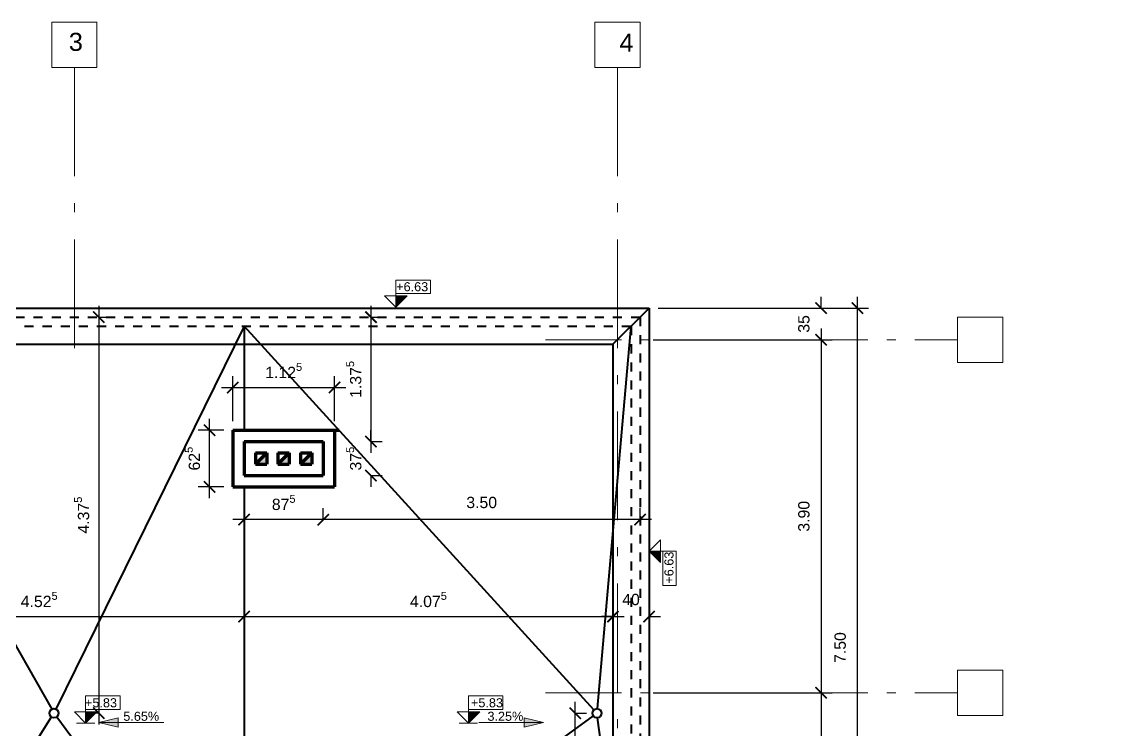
# Model space of a CAD drawing. Header units: inches. Extents: x 22.5 to 45.2, y 7.4 to 22.9.
# Drawn here: x 33.04 to 45.23, y 15.05 to 22.87 of the extents above; entities that cross this region are included whole.
import ezdxf

# ---------------------------------------------------------------- set-up
doc = ezdxf.new("R2010")
doc.units = ezdxf.units.IN
doc.header["$MEASUREMENT"] = 0
doc.linetypes.add('ACAD_ISO02W100', pattern=[15, 12, -3])
doc.linetypes.add('ACAD_ISO10W100', pattern=[18, 12, -3, 0, -3])
for name, color, linetype, lineweight in [('axes', 40, 'ACAD_ISO10W100', 20), ('cote', 252, 'Continuous', 20), ('ext terrace lines', 140, 'Continuous', 40), ('terrace dashed lines', 112, 'ACAD_ISO02W100', 40), ('walls', 160, 'Continuous', 80)]:
    doc.layers.add(name, color=color, linetype=linetype, lineweight=lineweight)
doc.styles.get("Standard").update_dxf_attribs({"font": 'arial.ttf'})
doc.dimstyles.new('1_50_centimeters', dxfattribs={"dimscale": 50, "dimtxt": 0.0025, "dimasz": 0.0025, "dimexe": 0.0025, "dimexo": 0.002, "dimgap": 0.0025, "dimtad": 1, "dimdec": 0, "dimlfac": 100, "dimzin": 0, "dimdsep": 46, "dimtxsty": 'Standard', "dimblk": 'ARCHTICK', "dimcen": 0.002, "dimdle": 0.0025, "dimadec": 0, "dimazin": 0, "dimtfac": 1, "dimtdec": 0, "dimtix": 1, "dimtofl": 0, "dimtmove": 0, "dimatfit": 3, "dimldrblk": 'ARCHTICK', "dimfxl": 1, "dimfxlon": 1, "dimtolj": 1, "dimtzin": 0, "dimarcsym": 0})
doc.dimstyles.new('1_50_meters', dxfattribs={"dimscale": 50, "dimtxt": 0.0025, "dimasz": 0.0025, "dimexe": 0.0025, "dimexo": 0.002, "dimgap": 0.0025, "dimtad": 1, "dimzin": 0, "dimdsep": 46, "dimtxsty": 'Standard', "dimblk": 'ARCHTICK', "dimcen": 0.002, "dimdle": 0.0025, "dimadec": 0, "dimazin": 0, "dimtfac": 1, "dimtofl": 0, "dimtmove": 0, "dimatfit": 3, "dimldrblk": 'ARCHTICK', "dimfxl": 1, "dimfxlon": 1, "dimtolj": 1, "dimtzin": 0, "dimarcsym": 0})

# ---------------------------------------------------------------- blocks, each defined once
blk = doc.blocks.new('_ArchTick')
at = {"color": 0, "linetype": 'ByBlock', "const_width": 0.15}
blk.add_lwpolyline([(-0.5, -0.5), (0.5, 0.5)], dxfattribs=at)
blk = doc.blocks.new('*D66')
at = {"layer": 'cote', "color": 0, "lineweight": -2, "ltscale": 0.1, "transparency": 16777216}
for p, q in [((41.864, 19.486), (41.864, 15.336)), ((40.01, 19.361), (41.989, 19.361)), ((40.01, 15.461), (41.989, 15.461))]:
    blk.add_line(p, q, dxfattribs=at)
at = {"layer": 'Defpoints', "color": 0, "ltscale": 0.1, "transparency": 16777216}
for p in [(39.91, 19.361), (39.91, 15.461), (41.864, 15.461)]:
    blk.add_point(p, dxfattribs=at)
at = {"layer": 'cote', "color": 0, "lineweight": -2, "ltscale": 0.1, "transparency": 16777216, "xscale": 0.125, "yscale": 0.125, "zscale": 0.125}
for p, rotation in [((41.864, 19.361), 90), ((41.864, 15.461), 270)]:
    blk.add_blockref('_ArchTick', p, dxfattribs=dict(at, rotation=rotation))
at = {"layer": 'cote', "color": 0, "ltscale": 0.1, "transparency": 16777216, "insert": (41.675, 17.411), "char_height": 0.125, "attachment_point": 5, "rotation": 90}
blk.add_mtext('\\A1;3.90', dxfattribs=at)
blk = doc.blocks.new('*D67')
at = {"layer": 'cote', "color": 0, "lineweight": -2, "ltscale": 0.1, "transparency": 16777216}
for p, q in [((41.864, 15.586), (41.864, 12.436)), ((40.01, 15.461), (41.989, 15.461)), ((40.01, 12.561), (41.989, 12.561))]:
    blk.add_line(p, q, dxfattribs=at)
at = {"layer": 'Defpoints', "color": 0, "ltscale": 0.1, "transparency": 16777216}
for p in [(39.91, 15.461), (39.91, 12.561), (41.864, 12.561)]:
    blk.add_point(p, dxfattribs=at)
at = {"layer": 'cote', "color": 0, "lineweight": -2, "ltscale": 0.1, "transparency": 16777216, "xscale": 0.125, "yscale": 0.125, "zscale": 0.125}
for p, rotation in [((41.864, 15.461), 90), ((41.864, 12.561), 270)]:
    blk.add_blockref('_ArchTick', p, dxfattribs=dict(at, rotation=rotation))
at = {"layer": 'cote', "color": 0, "ltscale": 0.1, "transparency": 16777216, "insert": (41.675, 14.011), "char_height": 0.125, "attachment_point": 5, "rotation": 90}
blk.add_mtext('\\A1;2.90', dxfattribs=at)
blk = doc.blocks.new('*D112')
at = {"layer": 'cote', "color": 0, "lineweight": -2, "ltscale": 0.1, "transparency": 16777216}
for p, q in [((42.265, 19.836), (42.265, 12.086)), ((40.065, 19.711), (42.39, 19.711)), ((40.065, 12.211), (42.39, 12.211))]:
    blk.add_line(p, q, dxfattribs=at)
at = {"layer": 'Defpoints', "color": 0, "ltscale": 0.1, "transparency": 16777216}
for p in [(39.965, 19.711), (39.965, 12.211), (42.265, 12.211)]:
    blk.add_point(p, dxfattribs=at)
at = {"layer": 'cote', "color": 0, "lineweight": -2, "ltscale": 0.1, "transparency": 16777216, "xscale": 0.125, "yscale": 0.125, "zscale": 0.125}
for p, rotation in [((42.265, 19.711), 90), ((42.265, 12.211), 270)]:
    blk.add_blockref('_ArchTick', p, dxfattribs=dict(at, rotation=rotation))
at = {"layer": 'cote', "color": 0, "ltscale": 0.1, "transparency": 16777216, "insert": (42.076, 15.961), "char_height": 0.125, "attachment_point": 5, "rotation": 90}
blk.add_mtext('\\A1;7.50', dxfattribs=at)
blk = doc.blocks.new('*D113')
at = {"layer": 'cote', "color": 0, "lineweight": -2, "ltscale": 0.1, "transparency": 16777216}
for p, q in [((41.864, 19.711), (41.864, 19.836)), ((40.065, 19.711), (41.989, 19.711)), ((40.065, 19.361), (41.989, 19.361)), ((41.864, 19.361), (41.864, 19.236))]:
    blk.add_line(p, q, dxfattribs=at)
at = {"layer": 'Defpoints', "color": 0, "ltscale": 0.1, "transparency": 16777216}
for p in [(39.965, 19.711), (39.965, 19.361), (41.864, 19.361)]:
    blk.add_point(p, dxfattribs=at)
at = {"layer": 'cote', "color": 0, "lineweight": -2, "ltscale": 0.1, "transparency": 16777216, "xscale": 0.125, "yscale": 0.125, "zscale": 0.125}
for p, rotation in [((41.864, 19.711), 270), ((41.864, 19.361), 90)]:
    blk.add_blockref('_ArchTick', p, dxfattribs=dict(at, rotation=rotation))
at = {"layer": 'cote', "color": 0, "ltscale": 0.1, "transparency": 16777216, "insert": (41.675, 19.536), "char_height": 0.125, "attachment_point": 5, "rotation": 90}
blk.add_mtext('\\A1;35', dxfattribs=at)
blk = doc.blocks.new('*D90')
at = {"layer": 'cote', "color": 0, "lineweight": -2, "ltscale": 0.1, "transparency": 16777216}
for p, q in [((30.965, 16.303), (30.965, 16.428)), ((35.49, 16.303), (35.49, 16.428)), ((30.84, 16.303), (35.615, 16.303))]:
    blk.add_line(p, q, dxfattribs=at)
at = {"layer": 'Defpoints', "color": 0, "ltscale": 0.1, "transparency": 16777216}
for p in [(30.965, 16.303), (35.49, 16.303), (35.49, 16.303)]:
    blk.add_point(p, dxfattribs=at)
at = {"layer": 'cote', "color": 0, "lineweight": -2, "ltscale": 0.1, "transparency": 16777216, "xscale": 0.125, "yscale": 0.125, "zscale": 0.125, "rotation": 180}
blk.add_blockref('_ArchTick', (30.965, 16.303), dxfattribs=at)
at = {"layer": 'cote', "color": 0, "lineweight": -2, "ltscale": 0.1, "transparency": 16777216, "xscale": 0.125, "yscale": 0.125, "zscale": 0.125}
blk.add_blockref('_ArchTick', (35.49, 16.303), dxfattribs=at)
at = {"layer": 'cote', "color": 0, "ltscale": 0.1, "transparency": 16777216, "insert": (33.227, 16.491), "char_height": 0.125, "attachment_point": 5}
blk.add_mtext('\\A1;4.52{\\H0.7x;\\S5^ ;}', dxfattribs=at)
blk = doc.blocks.new('*D91')
at = {"layer": 'cote', "color": 0, "lineweight": -2, "ltscale": 0.1, "transparency": 16777216}
for p, q in [((35.49, 16.303), (35.49, 16.428)), ((39.565, 16.303), (39.565, 16.428)), ((35.365, 16.303), (39.69, 16.303))]:
    blk.add_line(p, q, dxfattribs=at)
at = {"layer": 'Defpoints', "color": 0, "ltscale": 0.1, "transparency": 16777216}
for p in [(35.49, 16.303), (39.565, 16.303), (39.565, 16.303)]:
    blk.add_point(p, dxfattribs=at)
at = {"layer": 'cote', "color": 0, "lineweight": -2, "ltscale": 0.1, "transparency": 16777216, "xscale": 0.125, "yscale": 0.125, "zscale": 0.125, "rotation": 180}
blk.add_blockref('_ArchTick', (35.49, 16.303), dxfattribs=at)
at = {"layer": 'cote', "color": 0, "lineweight": -2, "ltscale": 0.1, "transparency": 16777216, "xscale": 0.125, "yscale": 0.125, "zscale": 0.125}
blk.add_blockref('_ArchTick', (39.565, 16.303), dxfattribs=at)
at = {"layer": 'cote', "color": 0, "ltscale": 0.1, "transparency": 16777216, "insert": (37.527, 16.491), "char_height": 0.125, "attachment_point": 5}
blk.add_mtext('\\A1;4.07{\\H0.7x;\\S5^ ;}', dxfattribs=at)
blk = doc.blocks.new('*D92')
at = {"layer": 'cote', "color": 0, "lineweight": -2, "ltscale": 0.1, "transparency": 16777216}
for p, q in [((39.565, 16.303), (39.565, 16.428)), ((39.965, 16.303), (39.965, 16.428)), ((39.565, 16.303), (39.44, 16.303)), ((39.965, 16.303), (40.09, 16.303))]:
    blk.add_line(p, q, dxfattribs=at)
at = {"layer": 'Defpoints', "color": 0, "ltscale": 0.1, "transparency": 16777216}
for p in [(39.565, 16.303), (39.965, 16.303), (39.965, 16.303)]:
    blk.add_point(p, dxfattribs=at)
at = {"layer": 'cote', "color": 0, "lineweight": -2, "ltscale": 0.1, "transparency": 16777216, "xscale": 0.125, "yscale": 0.125, "zscale": 0.125}
blk.add_blockref('_ArchTick', (39.565, 16.303), dxfattribs=at)
at = {"layer": 'cote', "color": 0, "lineweight": -2, "ltscale": 0.1, "transparency": 16777216, "xscale": 0.125, "yscale": 0.125, "zscale": 0.125, "rotation": 180}
blk.add_blockref('_ArchTick', (39.965, 16.303), dxfattribs=at)
at = {"layer": 'cote', "color": 0, "ltscale": 0.1, "transparency": 16777216, "insert": (39.765, 16.491), "char_height": 0.125, "attachment_point": 5}
blk.add_mtext('\\A1;40', dxfattribs=at)
blk = doc.blocks.new('*D94')
at = {"layer": 'cote', "color": 0, "lineweight": -2, "ltscale": 0.1, "transparency": 16777216}
for p, q in [((33.884, 19.736), (33.884, 15.112)), ((33.884, 19.611), (34.009, 19.611)), ((33.89, 15.237), (33.759, 15.237))]:
    blk.add_line(p, q, dxfattribs=at)
at = {"layer": 'Defpoints', "color": 0, "ltscale": 0.1, "transparency": 16777216}
for p in [(33.884, 19.611), (33.884, 15.237), (33.99, 15.237)]:
    blk.add_point(p, dxfattribs=at)
at = {"layer": 'cote', "color": 0, "lineweight": -2, "ltscale": 0.1, "transparency": 16777216, "xscale": 0.125, "yscale": 0.125, "zscale": 0.125}
for p, rotation in [((33.884, 19.611), 90), ((33.884, 15.237), 270)]:
    blk.add_blockref('_ArchTick', p, dxfattribs=dict(at, rotation=rotation))
at = {"layer": 'cote', "color": 0, "ltscale": 0.1, "transparency": 16777216, "insert": (33.696, 17.424), "char_height": 0.125, "attachment_point": 5, "rotation": 90}
blk.add_mtext('\\A1;4.37{\\H0.7x;\\S5^ ;}', dxfattribs=at)
blk = doc.blocks.new('*D95')
at = {"layer": 'cote', "color": 0, "lineweight": -2, "ltscale": 0.1, "transparency": 16777216}
for p, q in [((39.149, 12.186), (39.149, 15.361)), ((39.149, 15.236), (39.274, 15.236)), ((39.149, 12.311), (39.274, 12.311))]:
    blk.add_line(p, q, dxfattribs=at)
at = {"layer": 'Defpoints', "color": 0, "ltscale": 0.1, "transparency": 16777216}
for p in [(39.149, 15.236), (39.149, 15.236), (39.149, 12.311)]:
    blk.add_point(p, dxfattribs=at)
at = {"layer": 'cote', "color": 0, "lineweight": -2, "ltscale": 0.1, "transparency": 16777216, "xscale": 0.125, "yscale": 0.125, "zscale": 0.125}
for p, rotation in [((39.149, 15.236), 90), ((39.149, 12.311), 270)]:
    blk.add_blockref('_ArchTick', p, dxfattribs=dict(at, rotation=rotation))
at = {"layer": 'cote', "color": 0, "ltscale": 0.1, "transparency": 16777216, "insert": (38.96, 13.773), "char_height": 0.125, "attachment_point": 5, "rotation": 90}
blk.add_mtext('\\A1;2.93', dxfattribs=at)
blk = doc.blocks.new('*D96')
at = {"layer": 'cote', "color": 0, "lineweight": -2, "ltscale": 0.1, "transparency": 16777216}
for p, q in [((36.365, 17.374), (36.365, 17.499)), ((39.865, 17.374), (39.865, 17.499)), ((39.99, 17.374), (36.24, 17.374))]:
    blk.add_line(p, q, dxfattribs=at)
at = {"layer": 'Defpoints', "color": 0, "ltscale": 0.1, "transparency": 16777216}
for p in [(36.365, 17.374), (36.365, 17.374), (39.865, 17.374)]:
    blk.add_point(p, dxfattribs=at)
at = {"layer": 'cote', "color": 0, "lineweight": -2, "ltscale": 0.1, "transparency": 16777216, "xscale": 0.125, "yscale": 0.125, "zscale": 0.125, "rotation": 180}
blk.add_blockref('_ArchTick', (36.365, 17.374), dxfattribs=at)
at = {"layer": 'cote', "color": 0, "lineweight": -2, "ltscale": 0.1, "transparency": 16777216, "xscale": 0.125, "yscale": 0.125, "zscale": 0.125}
blk.add_blockref('_ArchTick', (39.865, 17.374), dxfattribs=at)
at = {"layer": 'cote', "color": 0, "ltscale": 0.1, "transparency": 16777216, "insert": (38.115, 17.563), "char_height": 0.125, "attachment_point": 5}
blk.add_mtext('\\A1;3.50', dxfattribs=at)
blk = doc.blocks.new('*D97')
at = {"layer": 'cote', "color": 0, "lineweight": -2, "ltscale": 0.1, "transparency": 16777216}
for p, q in [((35.49, 17.374), (35.49, 17.499)), ((36.365, 17.374), (36.365, 17.499)), ((36.49, 17.374), (35.365, 17.374))]:
    blk.add_line(p, q, dxfattribs=at)
at = {"layer": 'Defpoints', "color": 0, "ltscale": 0.1, "transparency": 16777216}
for p in [(35.49, 17.374), (35.49, 17.374), (36.365, 17.374)]:
    blk.add_point(p, dxfattribs=at)
at = {"layer": 'cote', "color": 0, "lineweight": -2, "ltscale": 0.1, "transparency": 16777216, "xscale": 0.125, "yscale": 0.125, "zscale": 0.125, "rotation": 180}
blk.add_blockref('_ArchTick', (35.49, 17.374), dxfattribs=at)
at = {"layer": 'cote', "color": 0, "lineweight": -2, "ltscale": 0.1, "transparency": 16777216, "xscale": 0.125, "yscale": 0.125, "zscale": 0.125}
blk.add_blockref('_ArchTick', (36.365, 17.374), dxfattribs=at)
at = {"layer": 'cote', "color": 0, "ltscale": 0.1, "transparency": 16777216, "insert": (35.928, 17.563), "char_height": 0.125, "attachment_point": 5}
blk.add_mtext('\\A1;87{\\H0.7x;\\S5^ ;}', dxfattribs=at)
blk = doc.blocks.new('*D98')
at = {"layer": 'cote', "color": 0, "lineweight": -2, "ltscale": 0.1, "transparency": 16777216}
for p, q in [((36.892, 19.736), (36.892, 18.111)), ((36.892, 19.611), (37.017, 19.611)), ((36.892, 18.236), (37.017, 18.236))]:
    blk.add_line(p, q, dxfattribs=at)
at = {"layer": 'Defpoints', "color": 0, "ltscale": 0.1, "transparency": 16777216}
for p in [(36.892, 19.611), (36.892, 18.236), (36.892, 18.236)]:
    blk.add_point(p, dxfattribs=at)
at = {"layer": 'cote', "color": 0, "lineweight": -2, "ltscale": 0.1, "transparency": 16777216, "xscale": 0.125, "yscale": 0.125, "zscale": 0.125}
for p, rotation in [((36.892, 19.611), 90), ((36.892, 18.236), 270)]:
    blk.add_blockref('_ArchTick', p, dxfattribs=dict(at, rotation=rotation))
at = {"layer": 'cote', "color": 0, "ltscale": 0.1, "transparency": 16777216, "insert": (36.703, 18.923), "char_height": 0.125, "attachment_point": 5, "rotation": 90}
blk.add_mtext('\\A1;1.37{\\H0.7x;\\S5^ ;}', dxfattribs=at)
blk = doc.blocks.new('*D99')
at = {"layer": 'cote', "color": 0, "lineweight": -2, "ltscale": 0.1, "transparency": 16777216}
for p, q in [((36.892, 18.236), (36.892, 18.361)), ((36.892, 18.236), (37.017, 18.236)), ((36.892, 17.861), (37.017, 17.861)), ((36.892, 17.861), (36.892, 17.736))]:
    blk.add_line(p, q, dxfattribs=at)
at = {"layer": 'Defpoints', "color": 0, "ltscale": 0.1, "transparency": 16777216}
for p in [(36.892, 18.236), (36.892, 17.861), (36.892, 17.861)]:
    blk.add_point(p, dxfattribs=at)
at = {"layer": 'cote', "color": 0, "lineweight": -2, "ltscale": 0.1, "transparency": 16777216, "xscale": 0.125, "yscale": 0.125, "zscale": 0.125}
for p, rotation in [((36.892, 18.236), 270), ((36.892, 17.861), 90)]:
    blk.add_blockref('_ArchTick', p, dxfattribs=dict(at, rotation=rotation))
at = {"layer": 'cote', "color": 0, "ltscale": 0.1, "transparency": 16777216, "insert": (36.703, 18.048), "char_height": 0.125, "attachment_point": 5, "rotation": 90}
blk.add_mtext('\\A1;37{\\H0.7x;\\S5^ ;}', dxfattribs=at)
blk = doc.blocks.new('*D119')
at = {"layer": 'cote', "color": 0, "lineweight": -2, "ltscale": 0.1, "transparency": 16777216}
for p, q in [((35.109, 17.611), (35.109, 18.486)), ((35.265, 18.361), (34.984, 18.361)), ((35.265, 17.736), (34.984, 17.736))]:
    blk.add_line(p, q, dxfattribs=at)
at = {"layer": 'Defpoints', "color": 0, "ltscale": 0.1, "transparency": 16777216}
for p in [(35.109, 18.361), (35.365, 18.361), (35.365, 17.736)]:
    blk.add_point(p, dxfattribs=at)
at = {"layer": 'cote', "color": 0, "lineweight": -2, "ltscale": 0.1, "transparency": 16777216, "xscale": 0.125, "yscale": 0.125, "zscale": 0.125}
for p, rotation in [((35.109, 18.361), 90), ((35.109, 17.736), 270)]:
    blk.add_blockref('_ArchTick', p, dxfattribs=dict(at, rotation=rotation))
at = {"layer": 'cote', "color": 0, "ltscale": 0.1, "transparency": 16777216, "insert": (34.92, 18.048), "char_height": 0.125, "attachment_point": 5, "rotation": 90}
blk.add_mtext('\\A1;62{\\H0.7x;\\S5^ ;}', dxfattribs=at)
blk = doc.blocks.new('*D120')
at = {"layer": 'cote', "color": 0, "lineweight": -2, "ltscale": 0.1, "transparency": 16777216}
for p, q in [((35.365, 18.461), (35.365, 18.959)), ((36.49, 18.461), (36.49, 18.959)), ((35.24, 18.834), (36.615, 18.834))]:
    blk.add_line(p, q, dxfattribs=at)
at = {"layer": 'Defpoints', "color": 0, "ltscale": 0.1, "transparency": 16777216}
for p in [(36.49, 18.834), (35.365, 18.361), (36.49, 18.361)]:
    blk.add_point(p, dxfattribs=at)
at = {"layer": 'cote', "color": 0, "lineweight": -2, "ltscale": 0.1, "transparency": 16777216, "xscale": 0.125, "yscale": 0.125, "zscale": 0.125, "rotation": 180}
blk.add_blockref('_ArchTick', (35.365, 18.834), dxfattribs=at)
at = {"layer": 'cote', "color": 0, "lineweight": -2, "ltscale": 0.1, "transparency": 16777216, "xscale": 0.125, "yscale": 0.125, "zscale": 0.125}
blk.add_blockref('_ArchTick', (36.49, 18.834), dxfattribs=at)
at = {"layer": 'cote', "color": 0, "ltscale": 0.1, "transparency": 16777216, "insert": (35.928, 19.021), "char_height": 0.125, "attachment_point": 5}
blk.add_mtext('\\A1;1.12{\\H0.7x;\\S5^ ;}', dxfattribs=at)

msp = doc.modelspace()

# ---------------------------------------------------------------- hatches: boundary and pattern name
at = {"layer": 'cote', "ltscale": 0.1}
h = msp.add_hatch(color=256, dxfattribs=at)
h.dxf.hatch_style = 1
h.paths.add_polyline_path([(37.293, 19.846), (37.168, 19.846), (37.168, 19.721)])
h = msp.add_hatch(color=256, dxfattribs=at)
h.dxf.hatch_style = 1
h.paths.add_polyline_path([(40.09, 17.027), (39.965, 17.027), (40.09, 16.902)])
h = msp.add_hatch(color=256, dxfattribs=at)
h.dxf.hatch_style = 1
h.paths.add_polyline_path([(33.865, 15.252), (33.74, 15.252), (33.74, 15.127)])
h = msp.add_hatch(color=256, dxfattribs=at)
h.dxf.hatch_style = 1
h.paths.add_polyline_path([(38.093, 15.252), (37.968, 15.252), (37.968, 15.127)])
h = msp.add_hatch(color=256, dxfattribs=at)
h.dxf.hatch_style = 1
h.paths.add_polyline_path([(34.101, 15.183), (34.101, 15.133), (33.886, 15.133)])
h.paths.add_polyline_path([(33.886, 15.133), (34.101, 15.133), (34.101, 15.08)])
h = msp.add_hatch(color=256, dxfattribs=at)
h.dxf.hatch_style = 1
h.paths.add_polyline_path([(38.583, 15.183), (38.583, 15.133), (38.799, 15.133)])
h.paths.add_polyline_path([(38.799, 15.133), (38.583, 15.133), (38.583, 15.08)])
at = {"layer": 'walls', "ltscale": 0.1}
h = msp.add_hatch(color=256, dxfattribs=at)
h.dxf.hatch_style = 1
h.paths.add_polyline_path([(35.74, 18.111), (35.615, 17.986), (35.74, 17.986)])
h.paths.add_polyline_path([(35.99, 18.111), (35.865, 17.986), (35.99, 17.986)])
h.paths.add_polyline_path([(36.24, 18.111), (36.115, 17.986), (36.24, 17.986)])

# ---------------------------------------------------------------- linework, layer by layer
at = {"layer": 'axes', "ltscale": 0.1}
for p, q in [((33.615, 22.37), (33.615, 19.077)), ((39.615, 22.37), (39.615, 7.87))]:
    msp.add_line(p, q, dxfattribs=at)
at = {"layer": 'axes', "ltscale": 0.07}
for p, q in [((38.821, 19.361), (43.372, 19.361)), ((38.821, 15.461), (43.372, 15.461))]:
    msp.add_line(p, q, dxfattribs=at)
at = {"layer": 'axes', "ltscale": 0.1}
for points in [[(33.365, 22.87), (33.365, 22.37), (33.865, 22.37), (33.865, 22.87)], [(39.365, 22.87), (39.365, 22.37), (39.865, 22.37), (39.865, 22.87)], [(43.372, 19.611), (43.372, 19.111), (43.872, 19.111), (43.872, 19.611)], [(43.372, 15.711), (43.372, 15.211), (43.872, 15.211), (43.872, 15.711)]]:
    msp.add_lwpolyline(points, close=True, dxfattribs=at)
at = {"layer": 'cote', "ltscale": 0.1}
for p, q in [((37.549, 20.02), (37.168, 20.02)), ((37.168, 20.02), (37.168, 19.871)), ((37.549, 19.871), (37.549, 20.02)), ((37.168, 19.846), (37.168, 19.896)), ((37.043, 19.846), (37.293, 19.846)), ((37.168, 19.721), (37.043, 19.846)), ((37.168, 19.871), (37.549, 19.871)), ((37.168, 19.846), (37.168, 19.721)), ((37.168, 19.721), (37.293, 19.846)), ((37.549, 19.871), (37.549, 19.871)), ((39.965, 17.027), (40.09, 17.152)), ((40.09, 17.152), (40.09, 16.902)), ((40.09, 17.027), (39.965, 17.027)), ((39.965, 17.027), (40.09, 16.902)), ((40.09, 17.027), (40.14, 17.027)), ((40.115, 17.027), (40.115, 16.646)), ((40.264, 17.027), (40.115, 17.027)), ((40.264, 16.646), (40.264, 17.027)), ((40.115, 16.646), (40.115, 16.646)), ((40.115, 16.646), (40.264, 16.646)), ((34.121, 15.426), (33.74, 15.426)), ((33.74, 15.426), (33.74, 15.277)), ((34.121, 15.277), (34.121, 15.426)), ((38.349, 15.426), (37.968, 15.426)), ((37.968, 15.426), (37.968, 15.277)), ((38.349, 15.277), (38.349, 15.426)), ((33.615, 15.252), (33.865, 15.252)), ((33.74, 15.127), (33.615, 15.252)), ((33.74, 15.252), (33.74, 15.302)), ((33.74, 15.277), (34.121, 15.277)), ((33.74, 15.252), (33.74, 15.127)), ((33.74, 15.127), (33.865, 15.252)), ((37.843, 15.252), (38.093, 15.252)), ((37.968, 15.127), (37.843, 15.252)), ((37.968, 15.252), (37.968, 15.302)), ((37.968, 15.277), (38.349, 15.277)), ((37.968, 15.252), (37.968, 15.127)), ((37.968, 15.127), (38.093, 15.252)), ((33.84, 15.127), (33.64, 15.127)), ((33.886, 15.133), (34.101, 15.183)), ((33.886, 15.133), (34.602, 15.133)), ((34.101, 15.08), (33.886, 15.133)), ((34.101, 15.133), (34.101, 15.183)), ((34.101, 15.133), (34.101, 15.08)), ((38.068, 15.127), (37.868, 15.127)), ((38.083, 15.133), (38.799, 15.133)), ((38.583, 15.133), (38.583, 15.183)), ((38.799, 15.133), (38.583, 15.183)), ((38.583, 15.133), (38.583, 15.08)), ((38.583, 15.08), (38.799, 15.133))]:
    msp.add_line(p, q, dxfattribs=at)
at = {"layer": 'ext terrace lines', "ltscale": 0.1}
for p, q in [((26.265, 19.711), (39.965, 19.711)), ((39.565, 19.311), (39.965, 19.711)), ((39.965, 19.711), (39.965, 12.211)), ((30.965, 19.511), (33.365, 15.279)), ((35.49, 19.511), (33.412, 15.281)), ((35.49, 19.511), (35.49, 18.361)), ((39.356, 15.273), (35.49, 19.511)), ((39.394, 15.286), (39.765, 19.511)), ((26.665, 19.311), (39.565, 19.311)), ((39.565, 19.311), (39.565, 12.611)), ((35.49, 17.736), (35.49, 12.411)), ((30.965, 11.411), (33.363, 15.194)), ((33.39, 15.236), (33.39, 15.236)), ((33.42, 15.196), (34.598, 13.611)), ((35.49, 12.411), (39.349, 15.206)), ((39.765, 12.411), (39.396, 15.186))]:
    msp.add_line(p, q, dxfattribs=at)
for centre in [(33.39, 15.236), (39.39, 15.236)]:
    msp.add_circle(centre, 0.05, dxfattribs=at)
at = {"layer": 'terrace dashed lines', "ltscale": 0.008}
for p, q in [((26.365, 19.611), (39.865, 19.611)), ((39.865, 19.611), (39.865, 12.311)), ((26.465, 19.511), (39.765, 19.511)), ((39.765, 19.511), (39.765, 12.411))]:
    msp.add_line(p, q, dxfattribs=at)
at = {"layer": 'walls', "ltscale": 0.1}
for p, q in [((35.365, 18.361), (36.539, 18.361)), ((35.365, 18.361), (35.365, 17.736)), ((36.49, 18.361), (36.49, 17.736)), ((35.49, 18.236), (36.365, 18.236)), ((35.49, 18.236), (35.49, 17.861)), ((36.365, 18.236), (36.365, 17.861)), ((35.615, 18.111), (35.74, 18.111)), ((35.615, 18.111), (35.615, 17.986)), ((35.615, 17.986), (35.74, 18.111)), ((35.74, 18.111), (35.74, 17.986)), ((35.865, 18.111), (35.99, 18.111)), ((35.865, 18.111), (35.865, 17.986)), ((35.865, 17.986), (35.99, 18.111)), ((35.99, 18.111), (35.99, 17.986)), ((36.115, 18.111), (36.24, 18.111)), ((36.115, 18.111), (36.115, 17.986)), ((36.115, 17.986), (36.24, 18.111)), ((36.24, 18.111), (36.24, 17.986)), ((35.615, 17.986), (35.74, 17.986)), ((35.865, 17.986), (35.99, 17.986)), ((36.115, 17.986), (36.24, 17.986)), ((35.49, 17.861), (36.365, 17.861)), ((35.365, 17.736), (36.49, 17.736))]:
    msp.add_line(p, q, dxfattribs=at)

# ---------------------------------------------------------------- texts
at = {"layer": 'axes', "ltscale": 0.1, "char_height": 0.2, "attachment_point": 1}
for s, insert in [('3', (33.554, 22.752)), ('\\pxqc;4', (39.615, 22.744))]:
    msp.add_mtext(s, dxfattribs=dict(at, insert=insert))
at = {"layer": 'cote', "ltscale": 0.1, "char_height": 0.1, "attachment_point": 1}
for s, width, insert in [('+6.63', 0.38419, (37.171, 19.997)), ('+5.83', 0.38111, (33.733, 15.401)), ('+5.83', 0.38111, (37.997, 15.401)), ('5.65%', 0.44626, (34.156, 15.252)), ('3.25%', 0.44626, (38.179, 15.252))]:
    msp.add_mtext_dynamic_manual_height_columns(s, width=width, gutter_width=1, heights=[0], dxfattribs=dict(at, insert=insert))
at = {"layer": 'cote', "ltscale": 0.1, "insert": (40.134, 16.667), "char_height": 0.1, "attachment_point": 1, "rotation": 90}
msp.add_mtext_dynamic_manual_height_columns('+6.63', width=0.38419, gutter_width=1, heights=[0], dxfattribs=at)

# ---------------------------------------------------------------- dimensions: what is measured, and where the dimension line sits
at = {"layer": 'cote', "ltscale": 0.1}
for base, p1, p2, dimstyle, picture, middle in [((42.265, 12.211), (39.965, 19.711), (39.965, 12.211), '1_50_meters', '*D112', (42.076, 15.961)), ((41.864, 19.361), (39.965, 19.711), (39.965, 19.361), '1_50_centimeters', '*D113', (41.675, 19.536)), ((41.864, 15.461), (39.91, 19.361), (39.91, 15.461), '1_50_meters', '*D66', (41.675, 17.411)), ((41.864, 12.561), (39.91, 15.461), (39.91, 12.561), '1_50_meters', '*D67', (41.675, 14.011)), ((39.148620059, 15.235809494), (39.148620059, 12.310809494), (39.148620059, 15.235809494), '1_50_meters', '*D95', (38.959755803, 13.773309494))]:
    dim = msp.add_linear_dim(base=base, p1=p1, p2=p2, angle=90, dimstyle=dimstyle, dxfattribs=at)
    dim.commit()
    dim.dimension.update_dxf_attribs({"geometry": picture, "text_midpoint": middle})
for base, p1, p2, text, dimstyle, picture, middle in [((33.884, 15.237), (33.884, 19.611), (33.99, 15.237), '4.37{\\H0.7x;\\S5^ ;}', '1_50_meters', '*D94', (33.696, 17.424)), ((36.892, 18.236), (36.892, 19.611), (36.892, 18.236), '1.37{\\H0.7x;\\S5^ ;}', '1_50_meters', '*D98', (36.703, 18.923)), ((35.109, 18.361), (35.365, 17.736), (35.365, 18.361), '62{\\H0.7x;\\S5^ ;}', '1_50_centimeters', '*D119', (34.92, 18.048)), ((36.892, 17.861), (36.892, 18.236), (36.892, 17.861), '37{\\H0.7x;\\S5^ ;}', '1_50_centimeters', '*D99', (36.703, 18.048))]:
    dim = msp.add_linear_dim(base=base, p1=p1, p2=p2, angle=90, text=text, dimstyle=dimstyle, dxfattribs=at)
    dim.commit()
    dim.dimension.update_dxf_attribs({"geometry": picture, "text_midpoint": middle})
for base, p1, p2, text, dimstyle, picture, middle in [((36.49, 18.834), (35.365, 18.361), (36.49, 18.361), '1.12{\\H0.7x;\\S5^ ;}', '1_50_meters', '*D120', (35.928, 19.021)), ((35.49, 17.374), (36.365, 17.374), (35.49, 17.374), '87{\\H0.7x;\\S5^ ;}', '1_50_centimeters', '*D97', (35.928, 17.563)), ((35.49, 16.303), (30.965, 16.303), (35.49, 16.303), '4.52{\\H0.7x;\\S5^ ;}', '1_50_meters', '*D90', (33.227, 16.491)), ((39.565, 16.303), (35.49, 16.303), (39.565, 16.303), '4.07{\\H0.7x;\\S5^ ;}', '1_50_meters', '*D91', (37.527, 16.491))]:
    dim = msp.add_linear_dim(base=base, p1=p1, p2=p2, text=text, dimstyle=dimstyle, dxfattribs=at)
    dim.commit()
    dim.dimension.update_dxf_attribs({"geometry": picture, "text_midpoint": middle})
for base, p1, p2, dimstyle, picture, middle in [((36.365, 17.374), (39.865, 17.374), (36.365, 17.374), '1_50_meters', '*D96', (38.115, 17.563)), ((39.965, 16.303), (39.565, 16.303), (39.965, 16.303), '1_50_centimeters', '*D92', (39.765, 16.491))]:
    dim = msp.add_linear_dim(base=base, p1=p1, p2=p2, dimstyle=dimstyle, dxfattribs=at)
    dim.commit()
    dim.dimension.update_dxf_attribs({"geometry": picture, "text_midpoint": middle})

doc.saveas('drawing.dxf')
